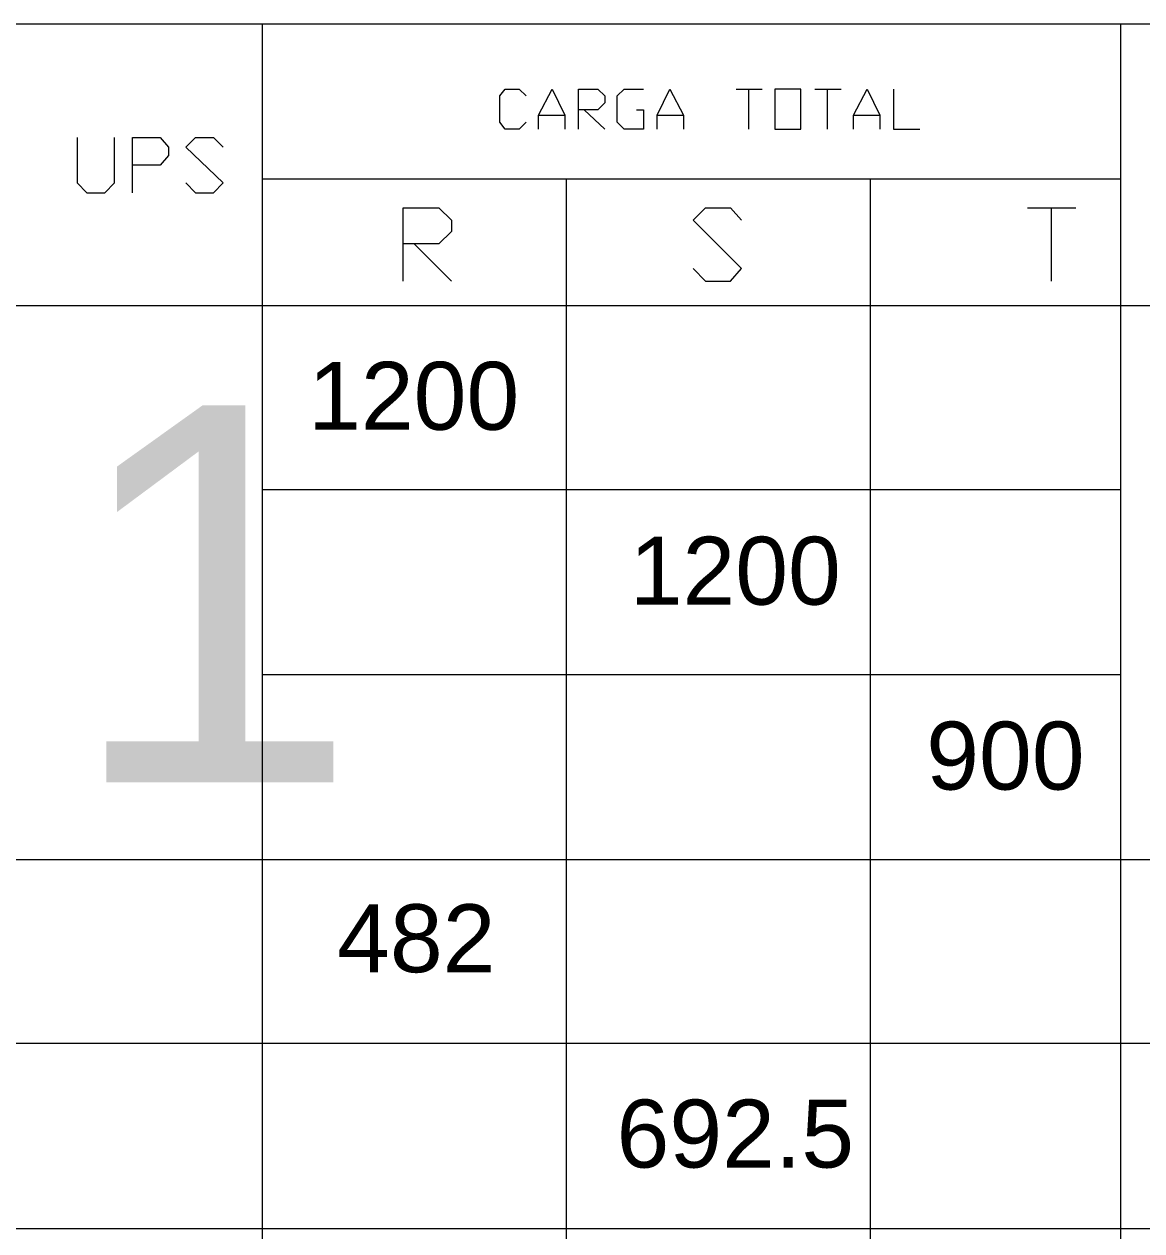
# Model space of a CAD drawing. Header units: metres. Extents: x -1 to 113, y -70 to 21.
# Drawn here: x 105.602 to 107.084, y 10.897 to 12.498 of the extents above; entities that cross this region are included whole.
import ezdxf

# ---------------------------------------------------------------- set-up
doc = ezdxf.new("R2010")
doc.units = ezdxf.units.M
doc.header["$LTSCALE"] = 0.5
doc.layers.add('TABLA', color=7, linetype='Continuous')
doc.styles.get("Standard").update_dxf_attribs({"font": 'arial.ttf'})

msp = doc.modelspace()

# ---------------------------------------------------------------- linework, layer by layer
at = {"layer": 'TABLA', "color": 7, "linetype": 'Continuous', "lineweight": 18, "true_color": 0x000007}
for p, q in [((105.9178, 12.4976), (105.9178, 10.1656)), ((107.056, 12.4976), (107.056, 10.1656)), ((106.5461, 12.4115), (106.5809, 12.4115)), ((106.5626, 12.4115), (106.5626, 12.3584)), ((106.6505, 12.4115), (106.6853, 12.4115)), ((106.667, 12.4115), (106.667, 12.3584)), ((106.2841, 12.3767), (106.319, 12.3767)), ((106.3446, 12.3841), (106.3721, 12.3584)), ((106.4417, 12.3767), (106.4765, 12.3767)), ((106.7018, 12.3767), (106.7366, 12.3767)), ((105.9178, 12.2925), (107.056, 12.2925)), ((106.3208, 12.2925), (106.3208, 10.1656)), ((106.7238, 12.2925), (106.7238, 10.1656)), ((107.056, 12.2925), (107.056, 10.1656)), ((106.9326, 12.254), (106.9968, 12.254)), ((106.9638, 12.254), (106.9638, 12.1569)), ((106.1193, 12.2064), (106.1687, 12.1569)), ((107.4328, 12.1239), (103.8721, 12.1239)), ((107.056, 11.8803), (105.9178, 11.8803)), ((107.056, 11.6348), (105.9178, 11.6348)), ((107.4328, 11.3893), (103.8721, 11.3893)), ((107.4328, 11.1457), (103.8721, 11.1457)), ((107.4328, 10.9002), (103.8721, 10.9002))]:
    msp.add_line(p, q, dxfattribs=at)
for points in [[(103.8721, 10.1656), (107.4328, 10.1656), (107.4328, 12.4976), (103.8721, 12.4976)], [(106.5974, 12.3584), (106.6322, 12.3584), (106.6322, 12.4115), (106.5974, 12.4115)]]:
    msp.add_lwpolyline(points, close=True, dxfattribs=at)
for points in [[(106.2677, 12.3676), (106.2585, 12.3584), (106.2402, 12.3584), (106.2329, 12.3676), (106.2329, 12.4024), (106.2402, 12.4115), (106.2585, 12.4115), (106.2677, 12.4024)], [(106.2841, 12.3584), (106.2841, 12.3767), (106.3025, 12.4115), (106.319, 12.3767), (106.319, 12.3584)], [(106.3373, 12.3584), (106.3373, 12.4115), (106.3629, 12.4115), (106.3721, 12.4024), (106.3721, 12.3932), (106.3629, 12.3841), (106.3373, 12.3841)], [(106.4142, 12.3841), (106.4234, 12.3841), (106.4234, 12.3584), (106.3977, 12.3584), (106.3886, 12.3676), (106.3886, 12.4024), (106.3977, 12.4115), (106.4234, 12.4115)], [(106.4417, 12.3584), (106.4417, 12.3767), (106.4582, 12.4115), (106.4765, 12.3767), (106.4765, 12.3584)], [(106.7018, 12.3584), (106.7018, 12.3767), (106.7201, 12.4115), (106.7366, 12.3767), (106.7366, 12.3584)], [(106.7549, 12.4115), (106.7549, 12.3584), (106.7898, 12.3584)], [(105.6726, 12.3474), (105.6726, 12.287), (105.6855, 12.2741), (105.7093, 12.2741), (105.7221, 12.287), (105.7221, 12.3474)], [(105.7459, 12.2741), (105.7459, 12.3474), (105.7825, 12.3474), (105.7935, 12.3346), (105.7935, 12.3236), (105.7825, 12.3108), (105.7459, 12.3108)], [(105.8168, 12.287), (105.8296, 12.2741), (105.8534, 12.2741), (105.8662, 12.287), (105.8168, 12.3346), (105.8296, 12.3474), (105.8534, 12.3474), (105.8662, 12.3346)], [(106.1046, 12.1569), (106.1046, 12.254), (106.1522, 12.254), (106.1687, 12.2375), (106.1687, 12.2228), (106.1522, 12.2064), (106.1046, 12.2064)], [(106.4893, 12.1734), (106.5058, 12.1569), (106.5388, 12.1569), (106.5534, 12.1734), (106.4893, 12.2375), (106.5058, 12.254), (106.5388, 12.254), (106.5534, 12.2375)]]:
    msp.add_lwpolyline(points, dxfattribs=at)

# ---------------------------------------------------------------- texts
at = {"layer": 'TABLA', "attachment_point": 1}
for s, width, gutter_width, insert, char_height in [('1200', 0.090104, 0.4505, (105.9787, 12.0498), 0.0901), ('1', 0.140441, 12.5, (105.658, 11.9921), 0.5), ('1200', 0.090104, 0.4505, (106.4051, 11.8179), 0.0901), ('900', 0.090104, 0.4505, (106.7983, 11.5727), 0.0901), ('482', 0.090104, 0.4505, (106.0172, 11.3305), 0.0901), ('692.5', 0.005066, 0.4505, (106.3877, 11.0715), 0.0901)]:
    msp.add_mtext_dynamic_manual_height_columns(s, width=width, gutter_width=gutter_width, heights=[0], dxfattribs=dict(at, insert=insert, char_height=char_height))

doc.saveas('drawing.dxf')
